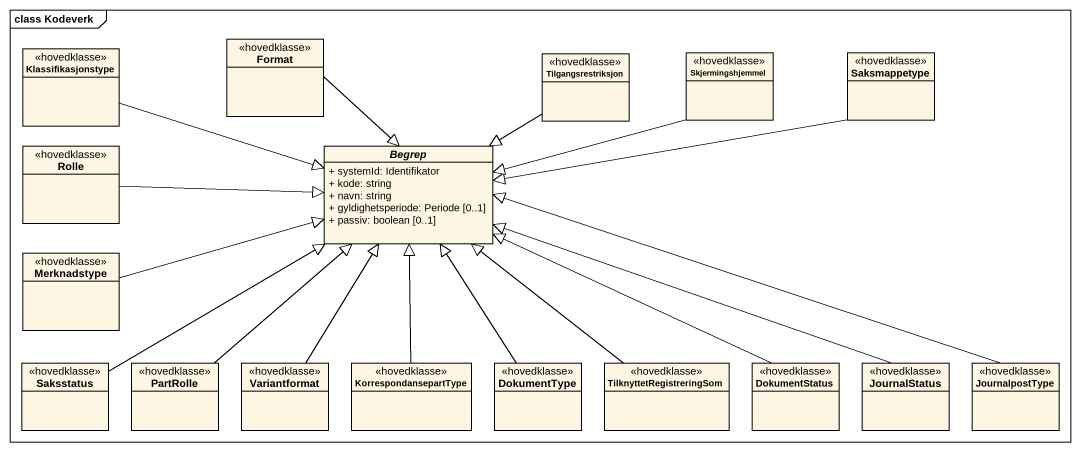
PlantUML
@startuml
mainframe class Kodeverk
hide circle
hide empty members
skinparam classAttributeIconSize 0
class Klassifikasjonstype <<hovedklasse>>
class Format <<hovedklasse>>
class Tilgangsrestriksjon <<hovedklasse>>
class Skjermingshjemmel <<hovedklasse>>
class Saksmappetype <<hovedklasse>>
class Rolle <<hovedklasse>>
abstract class Begrep {
  + systemId: Identifikator
  + kode: string
  + navn: string
  + gyldighetsperiode: Periode [0..1]
  + passiv: boolean [0..1]
}
class Merknadstype <<hovedklasse>>
class Saksstatus <<hovedklasse>>
class PartRolle <<hovedklasse>>
class Variantformat <<hovedklasse>>
class KorrespondansepartType <<hovedklasse>>
class DokumentType <<hovedklasse>>
class TilknyttetRegistreringSom <<hovedklasse>>
class DokumentStatus <<hovedklasse>>
class JournalStatus <<hovedklasse>>
class JournalpostType <<hovedklasse>>
Klassifikasjonstype -right-|> Begrep
Format --|> Begrep
Tilgangsrestriksjon --|> Begrep
Skjermingshjemmel -left-|> Begrep
Saksmappetype -left-|> Begrep
Rolle -right-|> Begrep
Merknadstype -right-|> Begrep
Saksstatus -right-|> Begrep
PartRolle -up-|> Begrep
Variantformat -up-|> Begrep
KorrespondansepartType -up-|> Begrep
DokumentType -up-|> Begrep
TilknyttetRegistreringSom -up-|> Begrep
DokumentStatus -left-|> Begrep
JournalStatus -left-|> Begrep
JournalpostType -left-|> Begrep
@enduml
